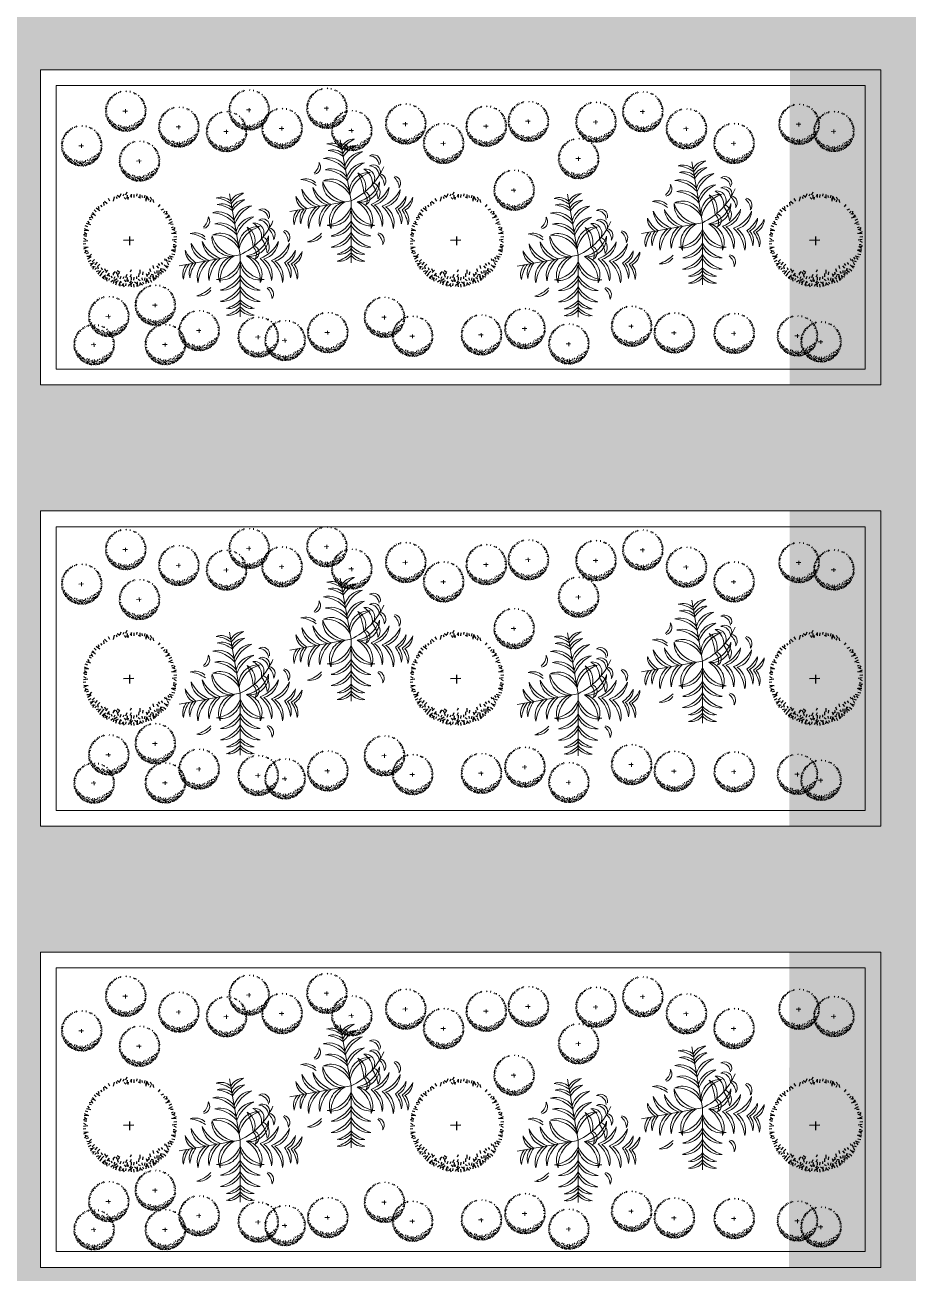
# Model space of a CAD drawing. Header units: millimetres. Extents: x 216896 to 446004, y 63591 to 243769.
# Drawn here: x 294109 to 302514, y 181229 to 193109 of the extents above; entities that cross this region are included whole.
import ezdxf

# ---------------------------------------------------------------- set-up
doc = ezdxf.new("R2010")
doc.units = ezdxf.units.MM
doc.layers.add('green', color=7, linetype='Continuous', true_color=0x45e718)
doc.layers.add('shadov', color=7, linetype='Continuous', true_color=0x2a3c34)
doc.layers.add('line pedestr', color=7, linetype='Continuous', lineweight=5, true_color=0x1c1c1c)
doc.layers.add('trees 2', color=7, linetype='Continuous', lineweight=5, true_color=0x91c200)
doc.layers.add('Stone', color=167, linetype='Continuous', lineweight=0)
doc.layers.add('trees 1', color=84, linetype='Continuous', lineweight=5)

# ---------------------------------------------------------------- blocks, each defined once
blk = doc.blocks.new('arbor2')
at = {"color": 0}
for p, q in [((-0.236, 0.344), (-0.252, 0.367)), ((-0.202, 0.344), (-0.227, 0.376)), ((-0.201, 0.363), (-0.202, 0.388)), ((-0.168, 0.375), (-0.178, 0.394)), ((-0.146, 0.414), (-0.151, 0.384)), ((-0.134, 0.423), (-0.115, 0.394)), ((-0.086, 0.409), (-0.092, 0.437)), ((-0.034, 0.436), (-0.053, 0.401)), ((-0.011, 0.412), (-0.013, 0.433)), ((-0.003, 0.444), (0.017, 0.422)), ((0.035, 0.449), (0.017, 0.426)), ((0.062, 0.439), (0.046, 0.421)), ((0.057, 0.408), (0.066, 0.388)), ((0.093, 0.45), (0.074, 0.424)), ((0.088, 0.422), (0.079, 0.391)), ((0.094, 0.399), (0.085, 0.38)), ((0.116, 0.401), (0.133, 0.419)), ((0.128, 0.421), (0.119, 0.39)), ((0.151, 0.41), (0.143, 0.382)), ((0.18, 0.409), (0.171, 0.388)), ((0.186, 0.379), (0.202, 0.363)), ((0.206, 0.396), (0.199, 0.362)), ((0.224, 0.383), (0.222, 0.362)), ((0.251, 0.376), (0.238, 0.353)), ((0.269, 0.364), (0.247, 0.334)), ((0.264, 0.361), (0.276, 0.322)), ((-0.35, 0.226), (-0.373, 0.241)), ((-0.319, 0.239), (-0.354, 0.259)), ((-0.325, 0.257), (-0.335, 0.279)), ((-0.316, 0.309), (-0.287, 0.308)), ((-0.299, 0.281), (-0.315, 0.294)), ((-0.293, 0.325), (-0.286, 0.295)), ((-0.286, 0.339), (-0.258, 0.319)), ((-0.253, 0.308), (-0.272, 0.347)), ((0.256, 0.344), (0.247, 0.321)), ((0.285, 0.301), (0.298, 0.317)), ((0.296, 0.348), (0.302, 0.321)), ((0.314, 0.318), (0.312, 0.289)), ((0.348, 0.238), (0.371, 0.254)), ((-0.398, 0.112), (-0.417, 0.129)), ((-0.41, 0.164), (-0.383, 0.173)), ((-0.384, 0.144), (-0.404, 0.15)), ((-0.395, 0.187), (-0.378, 0.162)), ((-0.394, 0.202), (-0.36, 0.195)), ((-0.352, 0.187), (-0.385, 0.215)), ((0.367, 0.203), (0.392, 0.204)), ((0.38, 0.17), (0.398, 0.18)), ((0.387, 0.117), (0.431, 0.12)), ((0.418, 0.148), (0.388, 0.153)), ((0.428, 0.136), (0.398, 0.118)), ((0.412, 0.175), (0.399, 0.148)), ((-0.442, -0.007), (-0.42, 0.012)), ((-0.441, 0.035), (-0.407, 0.041)), ((-0.397, 0.036), (-0.438, 0.051)), ((-0.41, 0.074), (-0.437, 0.079)), ((-0.437, 0.02), (-0.411, 0.004)), ((-0.386, 0.098), (-0.426, 0.102)), ((0.039, -0.009), (-0.056, 0.013)), ((0.01, 0.036), (-0.012, -0.045)), ((0.401, 0.057), (0.44, 0.068)), ((0.413, 0.088), (0.441, 0.094)), ((0.416, 0.013), (0.437, 0.015)), ((0.417, 0.049), (0.441, 0.04)), ((0.448, 0.005), (0.427, -0.015)), ((-0.411, -0.051), (-0.434, -0.042)), ((-0.407, -0.09), (-0.434, -0.096)), ((-0.394, -0.059), (-0.433, -0.07)), ((-0.41, -0.015), (-0.431, -0.017)), ((-0.385, -0.032), (-0.412, -0.05)), ((-0.37, -0.089), (-0.397, -0.106)), ((0.393, -0.1), (0.433, -0.104)), ((0.403, -0.039), (0.444, -0.053)), ((0.405, -0.114), (0.423, -0.131)), ((0.448, -0.037), (0.414, -0.043)), ((0.416, -0.076), (0.444, -0.081)), ((0.443, -0.022), (0.417, -0.006)), ((-0.38, -0.119), (-0.424, -0.122)), ((-0.421, -0.138), (-0.392, -0.12)), ((-0.412, -0.15), (-0.381, -0.155)), ((-0.406, -0.177), (-0.393, -0.151)), ((-0.373, -0.172), (-0.391, -0.182)), ((-0.36, -0.205), (-0.385, -0.206)), ((-0.353, -0.121), (-0.38, -0.139)), ((-0.342, -0.207), (-0.374, -0.232)), ((-0.333, -0.145), (-0.36, -0.163)), ((-0.36, -0.163), (-0.359, -0.185)), ((-0.312, -0.219), (-0.339, -0.237)), ((-0.328, -0.181), (-0.326, -0.203)), ((-0.275, -0.22), (-0.302, -0.237)), ((-0.299, -0.198), (-0.297, -0.22)), ((0.356, -0.228), (0.38, -0.243)), ((0.358, -0.189), (0.391, -0.218)), ((0.4, -0.204), (0.367, -0.197)), ((0.402, -0.189), (0.384, -0.164)), ((0.417, -0.166), (0.389, -0.176)), ((0.39, -0.146), (0.41, -0.152)), ((-0.342, -0.24), (-0.365, -0.256)), ((-0.306, -0.257), (-0.345, -0.276)), ((-0.336, -0.29), (-0.317, -0.262)), ((-0.323, -0.297), (-0.293, -0.29)), ((-0.319, -0.269), (-0.301, -0.298)), ((-0.307, -0.32), (-0.306, -0.291)), ((-0.269, -0.252), (-0.296, -0.27)), ((-0.279, -0.303), (-0.292, -0.319)), ((-0.271, -0.283), (-0.278, -0.256)), ((-0.254, -0.329), (-0.277, -0.339)), ((-0.258, -0.28), (-0.256, -0.302)), ((-0.237, -0.323), (-0.257, -0.358)), ((-0.226, -0.301), (-0.241, -0.316)), ((-0.204, -0.344), (-0.24, -0.353)), ((-0.224, -0.354), (-0.239, -0.378)), ((-0.209, -0.253), (-0.236, -0.27)), ((-0.21, -0.324), (-0.234, -0.333)), ((-0.232, -0.28), (-0.223, -0.256)), ((-0.184, -0.356), (-0.213, -0.389)), ((-0.174, -0.275), (-0.2, -0.289)), ((-0.197, -0.28), (-0.199, -0.26)), ((-0.197, -0.29), (-0.195, -0.312)), ((-0.188, -0.248), (-0.169, -0.27)), ((-0.187, -0.352), (-0.182, -0.372)), ((-0.169, -0.31), (-0.186, -0.334)), ((-0.142, -0.321), (-0.158, -0.338)), ((-0.146, -0.351), (-0.137, -0.372)), ((-0.11, -0.309), (-0.13, -0.335)), ((-0.115, -0.337), (-0.125, -0.368)), ((-0.07, -0.318), (-0.089, -0.34)), ((-0.075, -0.339), (-0.084, -0.369)), ((-0.07, -0.292), (-0.053, -0.274)), ((-0.052, -0.349), (-0.061, -0.377)), ((-0.024, -0.35), (-0.032, -0.372)), ((0.002, -0.328), (-0.007, -0.359)), ((0.021, -0.297), (0.013, -0.33)), ((0.043, -0.322), (0.032, -0.35)), ((0.07, -0.346), (0.072, -0.375)), ((0.075, -0.366), (0.098, -0.355)), ((0.097, -0.337), (0.097, -0.36)), ((0.114, -0.308), (0.116, -0.34)), ((0.148, -0.346), (0.153, -0.367)), ((0.151, -0.288), (0.15, -0.318)), ((0.176, -0.344), (0.171, -0.37)), ((0.184, -0.301), (0.196, -0.328)), ((0.196, -0.349), (0.186, -0.384)), ((0.207, -0.283), (0.214, -0.306)), ((0.209, -0.346), (0.234, -0.378)), ((0.211, -0.338), (0.231, -0.343)), ((0.237, -0.282), (0.244, -0.304)), ((0.242, -0.346), (0.259, -0.369)), ((0.259, -0.31), (0.279, -0.349)), ((0.292, -0.341), (0.264, -0.321)), ((0.275, -0.252), (0.276, -0.274)), ((0.286, -0.267), (0.293, -0.289)), ((0.3, -0.327), (0.293, -0.297)), ((0.305, -0.283), (0.322, -0.296)), ((0.309, -0.248), (0.316, -0.271)), ((0.325, -0.241), (0.36, -0.261)), ((0.331, -0.259), (0.341, -0.282)), ((-0.2, -0.398), (-0.192, -0.364)), ((-0.185, -0.4), (-0.16, -0.382)), ((-0.162, -0.415), (-0.171, -0.387)), ((-0.142, -0.388), (-0.148, -0.408)), ((-0.109, -0.403), (-0.127, -0.421)), ((-0.109, -0.36), (-0.118, -0.379)), ((-0.086, -0.376), (-0.106, -0.393)), ((-0.074, -0.393), (-0.105, -0.414)), ((-0.096, -0.391), (-0.1, -0.431)), ((-0.072, -0.414), (-0.076, -0.442)), ((-0.056, -0.395), (-0.043, -0.412)), ((-0.034, -0.401), (-0.048, -0.442)), ((-0.033, -0.446), (-0.038, -0.412)), ((-0.018, -0.441), (-0.002, -0.415)), ((-0.017, -0.38), (-0.002, -0.396)), ((0.009, -0.446), (-0.01, -0.424)), ((0.017, -0.414), (0.02, -0.435)), ((0.021, -0.376), (0.018, -0.397)), ((0.048, -0.383), (0.034, -0.406)), ((0.065, -0.395), (0.043, -0.425)), ((0.053, -0.415), (0.044, -0.439)), ((0.061, -0.399), (0.072, -0.437)), ((0.083, -0.39), (0.1, -0.402)), ((0.092, -0.411), (0.098, -0.439)), ((0.1, -0.391), (0.113, -0.375)), ((0.114, -0.363), (0.134, -0.373)), ((0.122, -0.385), (0.124, -0.428)), ((0.14, -0.425), (0.122, -0.396)), ((0.128, -0.375), (0.126, -0.404)), ((0.152, -0.416), (0.157, -0.386)), ((0.179, -0.41), (0.153, -0.397)), ((0.174, -0.377), (0.184, -0.396)), ((0.208, -0.365), (0.208, -0.39))]:
    blk.add_line(p, q, dxfattribs=at)
blk = doc.blocks.new('arber')
at = {"layer": 'trees 2'}
for p, q in [((-0.139, 0.112), (-0.144, 0.122)), ((-0.135, 0.135), (-0.122, 0.135)), ((-0.128, 0.123), (-0.135, 0.129)), ((-0.125, 0.142), (-0.122, 0.129)), ((-0.122, 0.148), (-0.11, 0.139)), ((-0.107, 0.135), (-0.116, 0.152)), ((-0.1, 0.15), (-0.107, 0.161)), ((-0.085, 0.151), (-0.096, 0.164)), ((-0.085, 0.159), (-0.085, 0.17)), ((-0.07, 0.164), (-0.074, 0.172)), ((-0.06, 0.181), (-0.062, 0.168)), ((-0.055, 0.185), (-0.047, 0.173)), ((-0.034, 0.179), (-0.037, 0.191)), ((-0.017, 0.181), (-0.013, 0.191)), ((-0.001, 0.18), (-0.002, 0.19)), ((0.003, 0.195), (0.011, 0.185)), ((0.055, 0.175), (0.062, 0.183)), ((0.095, 0.173), (0.091, 0.159)), ((0.119, 0.143), (0.129, 0.147)), ((0.129, 0.132), (0.135, 0.139)), ((0.142, 0.139), (0.141, 0.126)), ((-0.191, -0.004), (-0.181, 0.005)), ((-0.19, 0.014), (-0.175, 0.017)), ((-0.176, 0.032), (-0.189, 0.034)), ((-0.171, 0.015), (-0.189, 0.021)), ((-0.188, 0.008), (-0.177, 0.001)), ((-0.166, 0.042), (-0.184, 0.044)), ((-0.171, 0.048), (-0.179, 0.056)), ((-0.177, 0.071), (-0.165, 0.075)), ((-0.165, 0.062), (-0.174, 0.065)), ((-0.17, 0.081), (-0.162, 0.07)), ((-0.169, 0.088), (-0.155, 0.085)), ((-0.151, 0.081), (-0.165, 0.094)), ((-0.15, 0.099), (-0.161, 0.105)), ((-0.136, 0.104), (-0.152, 0.113)), ((0.021, -0.005), (-0.021, 0.005)), ((0.008, 0.015), (-0.001, -0.021)), ((0.157, 0.104), (0.167, 0.111)), ((0.165, 0.089), (0.176, 0.089)), ((0.171, 0.074), (0.179, 0.078)), ((0.188, 0.064), (0.174, 0.066)), ((0.174, 0.051), (0.193, 0.052)), ((0.192, 0.059), (0.179, 0.051)), ((0.185, 0.076), (0.18, 0.064)), ((0.18, 0.024), (0.197, 0.029)), ((0.186, 0.038), (0.198, 0.04)), ((0.187, 0.021), (0.198, 0.017)), ((0.187, 0.005), (0.196, 0.006)), ((0.201, 0.001), (0.192, -0.007)), ((-0.177, -0.023), (-0.187, -0.019)), ((-0.17, -0.027), (-0.187, -0.032)), ((-0.175, -0.041), (-0.187, -0.043)), ((-0.177, -0.008), (-0.186, -0.009)), ((-0.164, -0.053), (-0.183, -0.055)), ((-0.181, -0.062), (-0.169, -0.054)), ((-0.165, -0.015), (-0.177, -0.023)), ((-0.177, -0.067), (-0.164, -0.069)), ((-0.175, -0.079), (-0.169, -0.067)), ((-0.159, -0.04), (-0.171, -0.048)), ((-0.16, -0.077), (-0.168, -0.081)), ((-0.155, -0.091), (-0.166, -0.092)), ((-0.151, -0.054), (-0.163, -0.062)), ((-0.147, -0.092), (-0.161, -0.103)), ((-0.147, -0.107), (-0.157, -0.114)), ((-0.143, -0.065), (-0.155, -0.073)), ((-0.155, -0.073), (-0.154, -0.082)), ((-0.131, -0.114), (-0.148, -0.123)), ((-0.133, -0.097), (-0.145, -0.105)), ((-0.144, -0.129), (-0.135, -0.116)), ((-0.14, -0.08), (-0.14, -0.09)), ((-0.117, -0.098), (-0.129, -0.105)), ((-0.128, -0.088), (-0.127, -0.098)), ((-0.114, -0.112), (-0.126, -0.12)), ((-0.088, -0.112), (-0.1, -0.12)), ((0.125, -0.112), (0.125, -0.122)), ((0.13, -0.118), (0.133, -0.128)), ((0.14, -0.11), (0.143, -0.12)), ((0.147, -0.107), (0.162, -0.116)), ((0.15, -0.115), (0.154, -0.125)), ((0.161, -0.084), (0.176, -0.097)), ((0.161, -0.101), (0.171, -0.108)), ((0.18, -0.091), (0.165, -0.087)), ((0.181, -0.084), (0.173, -0.073)), ((0.187, -0.074), (0.175, -0.078)), ((0.176, -0.065), (0.184, -0.068)), ((0.177, -0.045), (0.194, -0.047)), ((0.181, -0.018), (0.199, -0.024)), ((0.182, -0.051), (0.19, -0.058)), ((0.201, -0.017), (0.186, -0.02)), ((0.187, -0.034), (0.199, -0.036)), ((0.199, -0.011), (0.188, -0.004)), ((-0.138, -0.132), (-0.125, -0.129)), ((-0.131, -0.142), (-0.131, -0.129)), ((-0.119, -0.134), (-0.125, -0.141)), ((-0.108, -0.146), (-0.118, -0.15)), ((-0.109, -0.124), (-0.109, -0.134)), ((-0.1, -0.143), (-0.109, -0.159)), ((-0.096, -0.133), (-0.102, -0.14)), ((-0.086, -0.152), (-0.102, -0.156)), ((-0.095, -0.157), (-0.101, -0.167)), ((-0.088, -0.144), (-0.099, -0.147)), ((-0.077, -0.158), (-0.09, -0.172)), ((-0.073, -0.122), (-0.084, -0.128)), ((-0.084, -0.176), (-0.081, -0.161)), ((-0.083, -0.129), (-0.082, -0.138)), ((-0.079, -0.156), (-0.076, -0.165)), ((-0.07, -0.137), (-0.078, -0.148)), ((-0.077, -0.177), (-0.066, -0.169)), ((-0.067, -0.183), (-0.072, -0.171)), ((-0.059, -0.142), (-0.065, -0.15)), ((-0.059, -0.172), (-0.061, -0.181)), ((-0.06, -0.156), (-0.056, -0.164)), ((-0.045, -0.137), (-0.053, -0.148)), ((-0.044, -0.178), (-0.052, -0.186)), ((-0.047, -0.149), (-0.051, -0.163)), ((-0.044, -0.159), (-0.048, -0.168)), ((-0.034, -0.166), (-0.043, -0.174)), ((-0.029, -0.174), (-0.042, -0.183)), ((-0.038, -0.173), (-0.04, -0.19)), ((-0.027, -0.141), (-0.035, -0.151)), ((-0.029, -0.15), (-0.033, -0.163)), ((-0.028, -0.183), (-0.03, -0.195)), ((-0.019, -0.155), (-0.023, -0.167)), ((-0.021, -0.175), (-0.015, -0.182)), ((-0.011, -0.177), (-0.017, -0.195)), ((-0.011, -0.197), (-0.013, -0.182)), ((-0.007, -0.155), (-0.01, -0.164)), ((-0.004, -0.168), (0.003, -0.175)), ((-0.004, -0.195), (0.003, -0.184)), ((0.008, -0.197), (-0.001, -0.188)), ((0.005, -0.145), (0.001, -0.159)), ((0.011, -0.183), (0.012, -0.192)), ((0.013, -0.166), (0.012, -0.175)), ((0.023, -0.143), (0.018, -0.155)), ((0.025, -0.169), (0.019, -0.179)), ((0.032, -0.175), (0.023, -0.188)), ((0.027, -0.184), (0.023, -0.194)), ((0.031, -0.176), (0.036, -0.193)), ((0.035, -0.153), (0.035, -0.166)), ((0.04, -0.172), (0.048, -0.178)), ((0.044, -0.182), (0.047, -0.194)), ((0.047, -0.149), (0.046, -0.159)), ((0.054, -0.136), (0.055, -0.15)), ((0.054, -0.161), (0.063, -0.165)), ((0.057, -0.17), (0.059, -0.189)), ((0.066, -0.188), (0.057, -0.175)), ((0.069, -0.153), (0.071, -0.162)), ((0.07, -0.128), (0.07, -0.141)), ((0.071, -0.184), (0.073, -0.171)), ((0.083, -0.181), (0.071, -0.176)), ((0.081, -0.152), (0.079, -0.164)), ((0.081, -0.167), (0.085, -0.175)), ((0.085, -0.133), (0.09, -0.145)), ((0.09, -0.154), (0.086, -0.17)), ((0.095, -0.125), (0.098, -0.135)), ((0.095, -0.161), (0.096, -0.172)), ((0.096, -0.153), (0.107, -0.167)), ((0.097, -0.15), (0.106, -0.152)), ((0.108, -0.125), (0.111, -0.135)), ((0.111, -0.153), (0.118, -0.163)), ((0.118, -0.137), (0.126, -0.155)), ((0.132, -0.151), (0.12, -0.142)), ((0.136, -0.145), (0.133, -0.132)), ((0.146, -0.138), (0.133, -0.137)), ((0.138, -0.126), (0.145, -0.131))]:
    blk.add_line(p, q, dxfattribs=at)
blk = doc.blocks.new('plant22')
at = {"layer": 'trees 1'}
for p in [(0.051, 0.588), (-0.588, 0.051), (-0.153, -0.57)]:
    blk.add_line(p, (0, 0), dxfattribs=at)
for centre, radius, start, end in [((-0.201, 0.234), 0.307, 39.0763, 68.3794), ((-0.077, 0.383), 0.136, 31.29, 94.6243), ((-0.071, 0.447), 0.136, 31.29, 94.6243), ((-0.195, 0.298), 0.307, 39.0763, 68.3794), ((0.238, 0.195), 0.307, 101.6207, 130.9237), ((0.142, 0.364), 0.136, 75.3757, 138.7101), ((0.244, 0.259), 0.307, 101.6207, 130.9237), ((0.148, 0.428), 0.136, 75.3757, 138.7101), ((-0.338, 0.478), 0.148, 296.7894, 340.382), ((-0.264, 0.402), 0.0679, 266.2525, 25.258), ((-0.257, 0.159), 0.316, 26.3712, 70.0366), ((-0.148, 0.268), 0.189, 20.2489, 90.3937), ((0.281, 0.112), 0.316, 99.9635, 143.6288), ((0.192, 0.238), 0.189, 79.6063, 149.7511), ((0.301, 0.304), 0.0673, 332.0578, 107.8533), ((0.254, 0.277), 0.0945, 350.1845, 73.654), ((-0.397, 0.183), 0.136, 31.29, 94.6243), ((-0.521, 0.034), 0.307, 39.0763, 68.3794), ((-0.039, 0.186), 0.184, 161.3654, 261.5741), ((0.065, 0.254), 0.278, 181.8122, 243.3336), ((-0.177, 0.071), 0.184, 358.426, 98.6346), ((-0.261, -0.02), 0.278, 16.6665, 78.1878), ((-0.157, 0.161), 0.189, 20.2489, 90.3937), ((-0.266, 0.052), 0.316, 26.3712, 70.0366), ((0.271, 0.005), 0.316, 99.9635, 143.6288), ((0.183, 0.131), 0.189, 79.6063, 149.7511), ((0.022, 0.132), 0.153, 326.4477, 44.3673), ((-0.354, 0.125), 0.498, 350.4008, 13.1391), ((0.098, 0.148), 0.147, 338.7537, 49.0971), ((0.185, 0.17), 0.0904, 303.8744, 83.9763), ((0.276, 0.211), 0.0673, 332.0578, 107.8533), ((0.229, 0.184), 0.0945, 350.1845, 73.654), ((-0.364, 0.142), 0.136, 165.3757, 228.7101), ((-0.195, 0.238), 0.307, 191.6207, 220.9237), ((-0.238, 0.192), 0.189, 169.6063, 239.7511), ((-0.112, 0.281), 0.316, 189.9635, 233.6288), ((-0.131, 0.183), 0.189, 169.6063, 239.7511), ((-0.005, 0.271), 0.316, 189.9635, 233.6288), ((-0.116, 0.627), 0.637, 280.4772, 321.6585), ((0.186, 0.039), 0.184, 71.3654, 171.5741), ((0.254, -0.065), 0.278, 91.8122, 153.3336), ((0.2, 0.087), 0.148, 349.618, 33.2107), ((0.303, 0.115), 0.0679, 304.742, 63.7476), ((-0.446, -0.071), 0.136, 121.29, 184.6243), ((-0.296, -0.195), 0.307, 129.0763, 158.3794), ((-0.383, -0.077), 0.136, 121.29, 184.6243), ((-0.234, -0.201), 0.307, 129.0763, 158.3794), ((-0.268, -0.148), 0.189, 110.2489, 180.3937), ((-0.159, -0.257), 0.316, 116.3712, 160.0366), ((-0.161, -0.157), 0.189, 110.2489, 180.3937), ((-0.052, -0.266), 0.316, 116.3712, 160.0366), ((-0.071, -0.177), 0.184, 88.426, 188.6346), ((0.02, -0.261), 0.278, 106.6665, 168.1878), ((0.071, 0.252), 0.278, 266.6665, 328.1878), ((0.127, 0.142), 0.184, 248.426, 348.6346), ((0.115, -0.008), 0.0664, 279.2258, 60.1279), ((0.061, -0.009), 0.0921, 315.4398, 33.6694), ((0.14, 0.232), 0.316, 276.3712, 320.0366), ((0.205, 0.093), 0.189, 270.2489, 340.3937), ((-0.04, -0.01), 0.295, 352.5759, 20.8942), ((0.187, 0.03), 0.103, 309.9866, 49.4034), ((0.33, 0.029), 0.148, 349.618, 33.2107), ((0.433, 0.057), 0.0679, 304.742, 63.7476), ((-0.239, 0.108), 0.278, 261.8122, 323.3336), ((-0.19, -0.006), 0.184, 241.3654, 341.5741), ((0.162, -0.1), 0.184, 168.426, 268.6346), ((0.261, -0.026), 0.278, 186.6665, 248.1878), ((-0.148, -0.216), 0.278, 341.8122, 43.3336), ((-0.027, -0.188), 0.184, 321.3654, 61.5741), ((-0.088, -0.257), 0.316, 349.9635, 33.6288), ((0.061, -0.217), 0.189, 329.6063, 39.7511), ((0.238, 0.187), 0.316, 276.3712, 320.0366), ((0.302, 0.047), 0.189, 270.2489, 340.3937), ((0.288, 0.109), 0.307, 289.0763, 318.3794), ((0.386, -0.059), 0.136, 281.29, 344.6243), ((-0.509, 0.037), 0.307, 271.6207, 300.9237), ((-0.268, 0.042), 0.316, 269.9635, 313.6288), ((-0.203, -0.098), 0.189, 249.6063, 319.7511), ((0.127, -0.186), 0.189, 190.2489, 260.3937), ((0.253, -0.098), 0.316, 196.3712, 240.0366), ((0.009, -0.302), 0.316, 349.9635, 33.6288), ((0.158, -0.262), 0.189, 329.6063, 39.7511), ((0.102, -0.291), 0.307, 351.6207, 20.9237), ((0.293, -0.258), 0.136, 325.3757, 28.7101), ((0.346, 0.082), 0.307, 289.0763, 318.3794), ((0.16, -0.318), 0.307, 351.6207, 20.9237), ((0.351, -0.285), 0.136, 325.3757, 28.7101), ((0.444, -0.086), 0.136, 281.29, 344.6243), ((-0.444, -0.146), 0.136, 245.3757, 308.7101), ((-0.296, -0.062), 0.316, 269.9635, 313.6288), ((-0.231, -0.201), 0.189, 249.6063, 319.7511), ((0.099, -0.29), 0.189, 190.2489, 260.3937), ((0.225, -0.202), 0.316, 196.3712, 240.0366), ((-0.268, -0.151), 0.307, 271.6207, 300.9237), ((-0.203, -0.333), 0.136, 245.3757, 308.7101), ((0.009, -0.39), 0.136, 201.29, 264.6243), ((0.157, -0.265), 0.307, 209.0763, 238.3794), ((0.04, -0.452), 0.148, 349.618, 33.2107), ((0.143, -0.424), 0.0679, 304.742, 63.7476), ((-0.285, -0.214), 0.307, 271.6207, 300.9237), ((-0.22, -0.396), 0.136, 245.3757, 308.7101), ((-0.008, -0.453), 0.136, 201.29, 264.6243), ((0.14, -0.328), 0.307, 209.0763, 238.3794)]:
    blk.add_arc(centre, radius, start, end, dxfattribs=at)

msp = doc.modelspace()

# ---------------------------------------------------------------- hatches: boundary and pattern name
at = {"layer": 'shadov', "ltscale": 0.1}
h = msp.add_hatch(dxfattribs=at)
h.set_pattern_fill('DOTS', color=256, scale=0.001)
h.paths.add_polyline_path([(301407, 217900), (312801, 225349), (312801, 212348), (312876, 207773), (312801, 178300), (309333, 178300), (309333, 168225), (331285, 168225), (319891, 160776), (297939, 160776), (297939, 170851), (301376, 173102)])
at = {"layer": 'Stone', "lineweight": 0}
h = msp.add_hatch(dxfattribs=at)
h.set_pattern_fill('GRAVEL,_O', color=256, scale=75, angle=30)
h.set_pattern_definition([(258.0128, (293194.72, 204320.65), (-4625.72783, -22468.03027), [256.29, -25372.875]), (214.9697, (293141.49, 204069.95), (18844.87948, 13079.78524), [439.804, -43540.5]), (162.5104, (292781.09, 203817.88), (26975.28217, -8622.587), [310.11, -30701.025]), (297.2737, (292375.8, 203033.96), (-17400.22264, 33948.05313), [400.504, -39649.8]), (322.8337, (292559.33, 202677.98), (-19678.92189, 15034.83847), [392.725, -38879.85]), (27.2737, (292872.28, 202440.72), (-33948.05313, -17400.22264), [400.504, -39649.8]), (67.6942, (293228.26, 202624.25), (-11922.14117, -28880.27706), [529.645, -52434.825]), (102.2553, (293429.29, 203114.26), (-9406.53422, 42962.64854), [500.04, -49503.975]), (151.4296, (293323.15, 203602.905), (-25580.71599, 13827.09193), [401.86, -39784.125]), (205.2364, (292970.22, 203795.09), (19100.03914, 8827.72886), [458.785, -22480.425]), (252.3974, (292555.224, 203599.486), (-9319.85496, -29577.53907), [593.31, -58737.6]), (168.8141, (294018.6, 203960.43), (-17263.4326, 3231.1594), [202.504, -20047.95]), (201.4692, (293819.95, 203999.72), (23352.09119, 9082.916), [385.26, -38140.95]), (255, (293461.4, 203858.7), (952.5, -1649.777), [269.41, -2424.67]), (233.1986, (293231.63, 203990), (6343.9114, 8062.0873), [145.08, -14362.95]), (321.8014, (293144.72, 203873.84), (-4507.2814, 3996.8377), [205.174, -10053.6]), (60.9638, (293305.96, 203746.96), (3044.3285, 6157.0563), [333.24, -10774.725]), (191.5651, (293467.7, 204038.3), (4252.057, 255.225), [240.965, -5783.175]), (46.3895, (292187.85, 203321.39), (13640.29899, 14474.33014), [337.566, -33419.1]), (100.3462, (292420.69, 203565.8), (3878.39, -21957.52606), [283.2, -28036.65]), (323.1986, (293277.2, 204368.28), (-8062.0873, 6343.9114), [290.16, -14217.9]), (13.6105, (293509.54, 204194.46), (-19355.2871, -4575.68037), [337.566, -33419.1]), (9.444, (292778.4, 202298.53), (-10153.8999, -1462.9531), [325.526, -15950.775]), (324.7751, (293099.52, 202351.94), (-18726.36788, 13385.065), [272.754, -27002.7]), (96.8014, (294246.2, 202728.02), (-1462.9448, 10153.9281), [290.16, -14217.9]), (47.354, (294211.84, 203016.14), (-17637.12603, -18981.6043), [319.337, -31614.3]), (99.444, (293437.81, 202261.3), (1462.9531, -10153.8999), [162.763, -16113.6]), (131.3099, (294147.2, 202670.87), (-5459.758, 5646.5971), [97.136, -9616.5]), (195.9638, (294083.1, 202743.84), (5901.837, 1207.7265), [392.726, -7461.79]), (216.009, (293705.51, 202635.82), (15545.26184, 11174.7605), [363.95, -36031.05]), (333.6901, (293391.7, 203598.5), (-3554.777, 2347.0533), [274.74, -6593.835]), (23.1572, (293637.97, 203476.71), (29951.25283, 12892.93513), [479.668, -47487]), (90.9454, (294079, 203665.34), (68.3859, -15358.41236), [196.13, -19417.05]), (120, (294075.8, 203861.4), (-2602.28, 697.28), [114.3, -1790.7]), (150.2564, (293643.94, 202666.27), (13266.59623, -7738.451), [264.65, -26200.425]), (78.0128, (293414.16, 202797.57), (4625.72783, 22468.03027), [512.58, -25116.6]), (30, (293520.6, 203299), (697.28, 2602.28), [495.3, -1409.7]), (355.3048, (293949.56, 203546.62), (-23165.256, 2023.46636), [301.207, -29819.475]), (284.0546, (294249.76, 203521.97), (2160.2265, -7551.6317), [277.37, -13591.275]), (237.646, (294317.12, 203252.9), (-21820.77249, -34595.28796), [451.61, -44709.375]), (205.4261, (294075.44, 202871.4), (-22399.61946, -10732.73244), [477.77, -47299.35]), (205.4261, (294075.44, 202871.4), (-22399.61946, -10732.73244), [477.77, -47299.35])])
h.paths.add_polyline_path([(293610, 164642), (302257, 164642), (302257, 179683), (293610, 179683)], flags=16)
h.paths.add_polyline_path([(294257, 184283), (302257, 184283), (302257, 181283), (294257, 181283)], flags=16)
h.paths.add_polyline_path([(294257, 188483), (302257, 188483), (302257, 185483), (294257, 185483)], flags=16)
h.paths.add_polyline_path([(294257, 192683), (302257, 192683), (302257, 189683), (294257, 189683)], flags=16)
edge = h.paths.add_edge_path()
edge.add_line((293607, 153196), (293607, 162642))
edge.add_line((293607, 162642), (302257, 162642))
edge.add_line((302257, 162642), (302257, 153196))
edge.add_line((302257, 153196), (304477, 153196))
edge.add_line((304477, 153196), (304477, 161675))
edge.add_line((304477, 161675), (309320, 161675))
edge.add_line((309320, 161675), (309320, 165847))
edge.add_line((309320, 165847), (304477, 165847))
edge.add_line((304477, 165847), (304477, 194585))
edge.add_line((304477, 194585), (296994, 194585))
edge.add_line((296994, 194585), (295031, 197985))
edge.add_line((295031, 197985), (289835, 194985))
edge.add_line((289835, 194985), (289835, 191274))
edge.add_line((289835, 191274), (291607, 191274))
edge.add_line((291607, 191274), (291607, 175228))
edge.add_line((291607, 175228), (291607, 171222))
edge.add_line((291607, 171222), (291607, 165645))
edge.add_line((291607, 165645), (291607, 161639))
edge.add_line((291607, 161639), (291607, 153196))
edge.add_line((291607, 153196), (293607, 153195))

# ---------------------------------------------------------------- linework, layer by layer
at = {"layer": 'line pedestr'}
for p, q in [((294257, 192683), (294257, 189683)), ((302257, 192683), (294257, 192683)), ((302257, 192683), (302257, 189683)), ((294407, 192533), (294407, 189833)), ((302107, 192533), (294407, 192533)), ((302107, 192533), (302107, 189833)), ((302107, 189833), (294407, 189833)), ((302257, 189683), (294257, 189683)), ((294257, 188483), (294257, 185483)), ((302257, 188483), (294257, 188483)), ((302257, 188483), (302257, 185483)), ((294407, 188333), (294407, 185633)), ((302107, 188333), (294407, 188333)), ((302107, 188333), (302107, 185633)), ((302107, 185633), (294407, 185633)), ((302257, 185483), (294257, 185483)), ((294257, 184283), (294257, 181283)), ((302257, 184283), (294257, 184283)), ((302257, 184283), (302257, 181283)), ((294407, 184133), (294407, 181433)), ((302107, 184133), (294407, 184133)), ((302107, 184133), (302107, 181433)), ((302107, 181433), (294407, 181433)), ((302257, 181283), (294257, 181283))]:
    msp.add_line(p, q, dxfattribs=at)
for points in [[(294257, 192683), (302257, 192683), (302257, 189683), (294257, 189683)], [(294257, 188483), (302257, 188483), (302257, 185483), (294257, 185483)], [(294257, 184283), (302257, 184283), (302257, 181283), (294257, 181283)]]:
    msp.add_lwpolyline(points, close=True, dxfattribs=at)

# ---------------------------------------------------------------- block references
at = {"layer": 'green', "xscale": 1000, "yscale": 1000, "zscale": 1000, "rotation": 14.99999999998732}
for name, p in [('arber', (295063, 192289)), ('arber', (296238, 192300)), ('arber', (296978, 192316)), ('arber', (299985, 192284)), ('arber', (295569, 192138)), ('arber', (296023, 192094)), ('arber', (296551, 192124)), ('arber', (297215, 192104)), ('arber', (297728, 192167)), ('arber', (298495, 192146)), ('arber', (298896, 192192)), ('arber', (299539, 192185)), ('arber', (300400, 192122)), ('arber', (301472, 192164)), ('arber', (301804, 192096)), ('arber', (298089, 191982)), ('arber', (300853, 191982)), ('arber', (294644, 191959)), ('plant22', (297213, 191435)), ('arber', (295194, 191814)), ('arber', (299374, 191837)), ('plant22', (300558, 191226)), ('arber', (298760, 191537)), ('plant22', (296159, 190920)), ('plant22', (299375, 190916)), ('arbor2', (295105, 191059)), ('arbor2', (298217, 191059)), ('arbor2', (301634, 191059)), ('arber', (295345, 190442)), ('arber', (294902, 190335)), ('arber', (297526, 190327)), ('arber', (295762, 190200)), ('arber', (298863, 190219)), ('arber', (299878, 190242)), ('arber', (296325, 190139)), ('arber', (296580, 190107)), ('arber', (296986, 190182)), ('arber', (297794, 190147)), ('arber', (298449, 190159)), ('arber', (299281, 190073)), ('arber', (300285, 190179)), ('arber', (300855, 190174)), ('arber', (301457, 190150)), ('arber', (301681, 190093)), ('arber', (294762, 190066)), ('arber', (295440, 190068)), ('arber', (295063, 188116)), ('arber', (296238, 188127)), ('arber', (296978, 188143)), ('arber', (299985, 188112)), ('arber', (295569, 187965)), ('arber', (296551, 187952)), ('arber', (297728, 187994)), ('arber', (298495, 187973)), ('arber', (298896, 188019)), ('arber', (299539, 188012)), ('arber', (300400, 187949)), ('arber', (301472, 187992)), ('arber', (296023, 187921)), ('arber', (297215, 187931)), ('arber', (301804, 187923)), ('arber', (294644, 187787)), ('plant22', (297213, 187262)), ('arber', (298089, 187809)), ('arber', (300853, 187809)), ('arber', (295194, 187641)), ('arber', (299374, 187664)), ('plant22', (300558, 187053)), ('arber', (298760, 187364)), ('plant22', (296159, 186747)), ('plant22', (299375, 186743)), ('arbor2', (295105, 186887)), ('arbor2', (298217, 186887)), ('arbor2', (301634, 186887)), ('arber', (295345, 186269)), ('arber', (294902, 186162)), ('arber', (297526, 186154)), ('arber', (298863, 186046)), ('arber', (299878, 186069)), ('arber', (295762, 186027)), ('arber', (296325, 185966)), ('arber', (296580, 185934)), ('arber', (296986, 186009)), ('arber', (297794, 185975)), ('arber', (298449, 185986)), ('arber', (300285, 186006)), ('arber', (300855, 186001)), ('arber', (301457, 185977)), ('arber', (301681, 185920)), ('arber', (294762, 185893)), ('arber', (295440, 185895)), ('arber', (299281, 185900)), ('arber', (295063, 183864)), ('arber', (296238, 183875)), ('arber', (296978, 183892)), ('arber', (299985, 183860)), ('arber', (295569, 183714)), ('arber', (296023, 183669)), ('arber', (296551, 183700)), ('arber', (297215, 183679)), ('arber', (297728, 183742)), ('arber', (298495, 183722)), ('arber', (298896, 183767)), ('arber', (299539, 183761)), ('arber', (300400, 183698)), ('arber', (301472, 183740)), ('arber', (301804, 183672)), ('arber', (298089, 183557)), ('arber', (300853, 183557)), ('arber', (294644, 183535)), ('plant22', (297213, 183010)), ('arber', (295194, 183389)), ('arber', (299374, 183412)), ('plant22', (300558, 182801)), ('arber', (298760, 183112)), ('arbor2', (295105, 182635)), ('plant22', (296159, 182495)), ('arbor2', (298217, 182635)), ('plant22', (299375, 182492)), ('arbor2', (301634, 182635)), ('arber', (295345, 182017)), ('arber', (294902, 181910)), ('arber', (297526, 181903)), ('arber', (295762, 181775)), ('arber', (296986, 181758)), ('arber', (298863, 181795)), ('arber', (299878, 181818)), ('arber', (294762, 181642)), ('arber', (295440, 181643)), ('arber', (296325, 181715)), ('arber', (296580, 181682)), ('arber', (297794, 181723)), ('arber', (298449, 181735)), ('arber', (299281, 181648)), ('arber', (300285, 181754)), ('arber', (300855, 181749)), ('arber', (301457, 181725)), ('arber', (301681, 181668))]:
    msp.add_blockref(name, p, dxfattribs=at)

doc.saveas('drawing.dxf')
